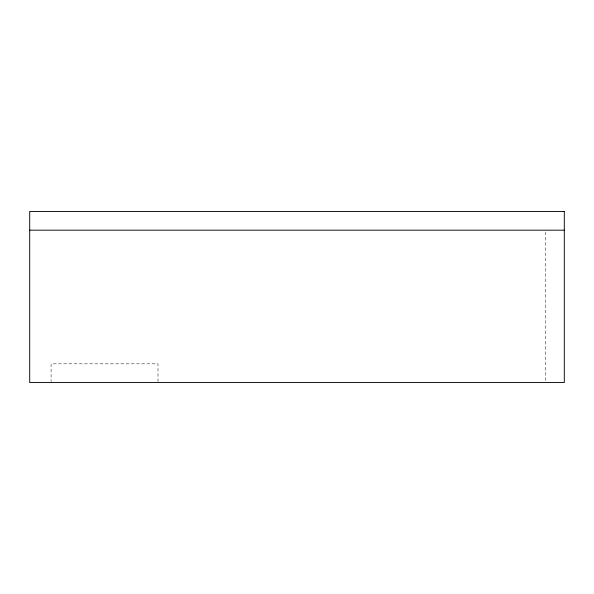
<?xml version="1.0" encoding="UTF-8"?>
<svg xmlns="http://www.w3.org/2000/svg" width="594" height="594" viewBox="0 0 594 594"><rect width="100%" height="100%" fill="white"/><g stroke="black" fill="none" stroke-linecap="round" stroke-linejoin="round"><path stroke-width="0.45" stroke-dasharray="2.97 2.23" d="M545.589 232.024L545.589 382.536M158.004 381.645L158.004 363.825L51.084 363.825L51.084 381.645"/><path stroke-width="0.89" d="M29.7 230.175L564.3 230.175M564.3 211.464L29.7 211.464L29.7 382.536L564.3 382.536L564.3 211.464"/></g></svg>
